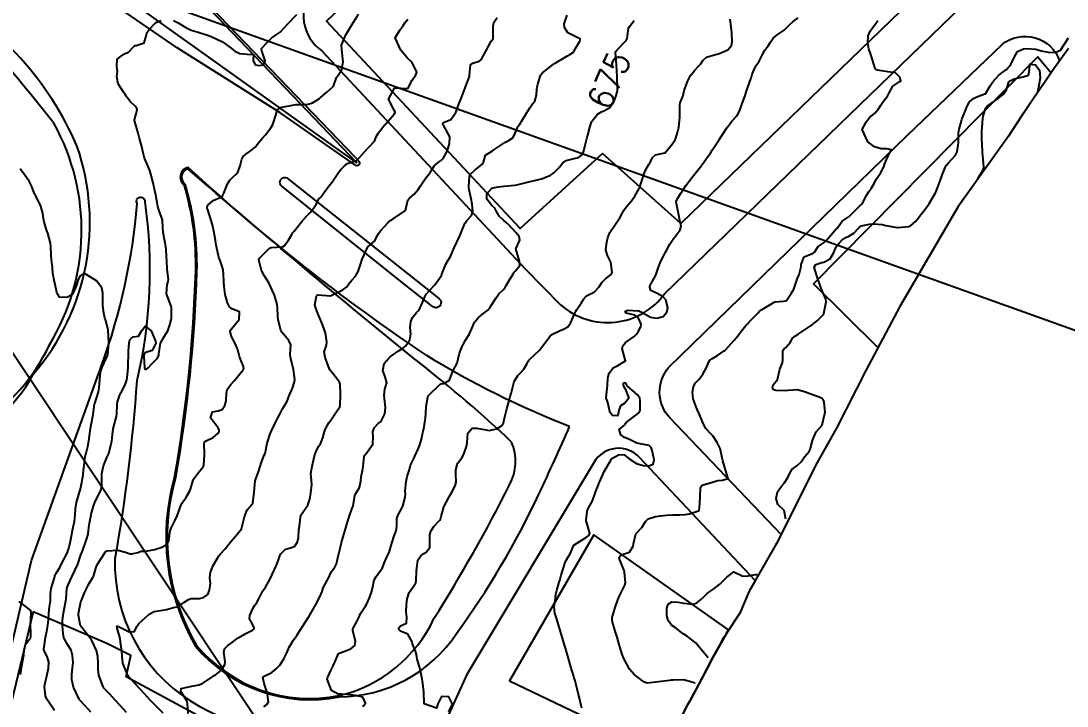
# Model space of a CAD drawing. Header units: metres. Extents: x 292545 to 299085, y 7450245 to 7463078.
# Drawn here: x 295861.4 to 296031.2, y 7458928.2 to 7459039.4 of the extents above; entities that cross this region are included whole.
import ezdxf
from ezdxf.enums import TextEntityAlignment as Align

# ---------------------------------------------------------------- set-up
doc = ezdxf.new("R2010")
doc.units = ezdxf.units.M
doc.linetypes.add('CONTINUO', pattern=[0])
for name, color, linetype in [('Area', 45, 'Continuous'), ('Area Verde e Lazer', 94, 'Continuous'), ('Cotas', 45, 'Continuous'), ('Curvas de Nivel 1m', 11, 'Continuous'), ('Curvas de Nivel 5m', 15, 'Continuous'), ('Edificações', 30, 'Continuous'), ('TEXTO', 45, 'Continuous'), ('Vias Primárias', 230, 'Continuous')]:
    doc.layers.add(name, color=color, linetype=linetype)
doc.styles.add('Style-STANDARD', font='STANDARD.shx')

msp = doc.modelspace()

# ---------------------------------------------------------------- linework, layer by layer
at = {"layer": 'Area'}
msp.add_polyline3d([(296031.44, 7459034.93, 678.83), (296029.03, 7459031.63, 680.14), (296025.72, 7459026.81, 680.22), (296021.66, 7459020.7, 683.21), (296014.89, 7459011.23, 683.96), (296013.46, 7459009.16, 684.1), (296004.03, 7458993.08, 683.61), (295998.52, 7458982.7, 679.48), (295993.76, 7458973.32, 678.98), (295990.64, 7458967.77, 678.78), (295984.02, 7458954.62, 678.87), (295983.85, 7458954.34, 678.82), (295980.71, 7458948.91, 679.01), (295980.44, 7458948.32, 679.01), (295979.6, 7458946.88, 679.07), (295978.07, 7458943.3, 679.17), (295975.95, 7458940.15, 679.16), (295973.67, 7458936.1, 683.93), (295972.75, 7458934.34, 683.82), (295970.03, 7458929.14, 690.3), (295969.54, 7458928.31, 690.36), (295963.59, 7458916.51, 676.87)], dxfattribs=at)
at = {"layer": 'Area Verde e Lazer'}
msp.add_lwpolyline([(295915.93, 7459016.35), (295842.85, 7459068.51), (295850.4, 7459082.02), (295851.91, 7459081.98), (295853.54, 7459081.48), (295854.97, 7459080.47), (295859.9, 7459075.41), (295870.33, 7459064.13), (295888.29, 7459045.23), (295905.47, 7459027.31)], close=True, dxfattribs=at)
for points in [[(295834.62, 7459049.93), (295830.07, 7459040.67), (295822.34, 7459020.93), (295816.42, 7459002.03, 0.495556), (295838.48, 7458969.65, 0.29721), (295866, 7458986.83, 0.270484), (295866.74, 7459022.79, 0.010223), (295856.09, 7459035.72, -0.030385)], [(295941.03, 7458971.08, 0.023888), (295926, 7458983.96, -0.008361), (295888.47, 7459015.42, 0.613481), (295888.01, 7459012.93, -0.078409), (295889.9, 7458998.77, -0.035299), (295886.47, 7458965.25, 0.204196), (295889.89, 7458938.09, 0.274155), (295913.05, 7458929.93, 0.227839), (295928.43, 7458942.43, 0.023568), (295940.71, 7458964.14, 0.223425)], [(295922.74, 7458997.4), (295903.73, 7459012.58, -1.137646), (295904.89, 7459013.69), (295928.62, 7458994.86), (295929.24, 7458994.38, -1.087951), (295928.12, 7458993.13)]]:
    msp.add_lwpolyline(points, format="xyb", close=True, dxfattribs=at)
at = {"layer": 'Curvas de Nivel 1m', "flags": 128}
for points, elevation in [([(295878.52, 7458927.18), (295876.85, 7458929.02), (295876.68, 7458929.2), (295875.8, 7458930.16), (295874.87, 7458931.17), (295874.83, 7458931.23), (295874.76, 7458931.34), (295874.05, 7458933.24), (295873.95, 7458934.2), (295873.93, 7458935.24), (295873.86, 7458936.31), (295873.67, 7458937.24), (295872.96, 7458938.77), (295872.78, 7458939.07), (295872.64, 7458939.25), (295871.25, 7458941.01), (295871.06, 7458941.27), (295870.99, 7458941.46), (295870.72, 7458942.98), (295870.73, 7458943.27), (295870.77, 7458943.52), (295871.04, 7458944.9), (295871.11, 7458945.2), (295871.14, 7458945.27), (295871.72, 7458946.59), (295872.01, 7458947.26), (295872.37, 7458947.96), (295873.08, 7458949.09), (295873.14, 7458949.19), (295873.17, 7458949.25), (295873.6, 7458950.75), (295873.83, 7458951.24), (295875, 7458953.1), (295875.08, 7458953.23), (295875.1, 7458953.26), (295875.13, 7458953.33), (295875.31, 7458953.41), (295877.14, 7458953.52), (295878.34, 7458953.19), (295879.13, 7458952.92), (295879.39, 7458952.92), (295880.35, 7458953.17), (295880.93, 7458953.37), (295881.13, 7458953.35), (295881.32, 7458953.34), (295883.14, 7458953.63), (295884.26, 7458954), (295885.15, 7458954.52), (295885.4, 7458955.11), (295885.63, 7458956.65), (295885.76, 7458957.1), (295886.38, 7458958.28), (295886.74, 7458959.09), (295887.22, 7458960.43), (295887.39, 7458960.91), (295887.5, 7458961.08), (295888.19, 7458962.11), (295888.75, 7458963.07), (295888.9, 7458963.42), (295889.27, 7458964.71), (295889.35, 7458964.98), (295889.4, 7458965.06), (295890.21, 7458966.13), (295890.99, 7458967.04), (295891.08, 7458967.27), (295891.19, 7458969.04), (295891.15, 7458970.85), (295891.16, 7458971.03), (295891.22, 7458971.15), (295891.35, 7458971.22), (295892.57, 7458971.81), (295893.36, 7458972.45), (295893.58, 7458972.79), (295893.59, 7458973.01), (295893.38, 7458973.39), (295892.17, 7458975.02), (295892.46, 7458975.96), (295893.4, 7458976.15), (295894.04, 7458976.37), (295894.5, 7458977), (295894.68, 7458977.74), (295894.78, 7458979), (295894.85, 7458979.59), (295895.46, 7458980.42), (295895.98, 7458980.98), (295897.48, 7458982.79), (295897.54, 7458982.9), (295897.55, 7458982.96), (295897.49, 7458983.32), (295897.04, 7458984.5), (295896.86, 7458984.97), (295896.6, 7458986.05), (295896.23, 7458986.98), (295895.55, 7458988.21), (295895.35, 7458988.99), (295895.36, 7458989.19), (295895.57, 7458989.42), (295896.79, 7458990.97), (295896.84, 7458992.21), (295895.6, 7458992.69), (295895.22, 7458992.99), (295894.94, 7458993.67), (295894.56, 7458995), (295894.35, 7458996.3), (295894.31, 7458997), (295894.28, 7458998.4), (295894.2, 7458999), (295894.1, 7458999.41), (295893.7, 7459000.54), (295893.53, 7459001.01), (295893.46, 7459001.26), (295893.1, 7459003.02), (295892.98, 7459003.77), (295892.77, 7459005.02), (295892.5, 7459006.29), (295892.29, 7459007.02), (295891.79, 7459008.6), (295891.68, 7459008.92), (295891.64, 7459009.03), (295891.6, 7459009.23), (295891.8, 7459009.58), (295892.59, 7459010.24), (295893.82, 7459010.78), (295893.98, 7459010.85), (295894.11, 7459011.01), (295894.3, 7459011.47), (295894.91, 7459012.99), (295895.27, 7459013.57), (295895.86, 7459014.11), (295896.32, 7459014.52), (295896.64, 7459014.97), (295896.98, 7459015.88), (295897.26, 7459016.97), (295897.47, 7459017.4), (295897.9, 7459017.8), (295898.6, 7459018.26), (295899.41, 7459018.94), (295899.65, 7459019.21), (295899.92, 7459019.56), (295900.55, 7459020.32), (295901.08, 7459020.92), (295901.95, 7459022.03), (295902.26, 7459022.61), (295902.38, 7459022.91), (295902.75, 7459024.12), (295903, 7459024.9), (295903.53, 7459025.35), (295903.99, 7459025.47), (295905.17, 7459025.7), (295906, 7459025.84), (295907.01, 7459025.84), (295908, 7459025.89), (295908.72, 7459026.12), (295909.84, 7459026.82), (295909.94, 7459026.9), (295910.01, 7459026.95), (295911.02, 7459027.81), (295912.03, 7459028.69), (295912.09, 7459028.74), (295912.12, 7459028.79), (295912.61, 7459030.22), (295913.01, 7459030.78), (295913.43, 7459031.4), (295913.69, 7459032.77), (295913.66, 7459033.2), (295913.46, 7459034.78), (295913.44, 7459035.45), (295913.97, 7459036.77), (295914.03, 7459036.88), (295914.14, 7459037.14), (295915.09, 7459038.76), (295916.17, 7459040.49)], 671), ([(295884.47, 7458927.11), (295882.84, 7458928.71), (295882.63, 7458928.92), (295882.43, 7458929.14), (295880.87, 7458930.85), (295880.59, 7458931.16), (295878.89, 7458933), (295878.76, 7458933.18), (295878.61, 7458933.47), (295877.93, 7458935.19), (295877.8, 7458936.33), (295877.74, 7458937.19), (295877.53, 7458938.62), (295877.48, 7458939.19), (295876.99, 7458940.89), (295876.93, 7458941.2), (295876.99, 7458941.23), (295877.12, 7458941.2), (295878.98, 7458940.26), (295879.81, 7458940.34), (295880.21, 7458941.17), (295880.51, 7458941.65), (295881, 7458942.09), (295882.18, 7458943.14), (295883.02, 7458943.58), (295884.35, 7458943.78), (295885.02, 7458943.92), (295886.16, 7458944.23), (295887.03, 7458944.37), (295887.85, 7458945.07), (295888.57, 7458945.54), (295889.04, 7458945.67), (295890.37, 7458945.72), (295891.04, 7458945.83), (295891.72, 7458946.36), (295892.02, 7458947.03), (295892.15, 7458948.1), (295892.07, 7458949.03), (295892.14, 7458949.98), (295892.59, 7458951.02), (295893.12, 7458951.98), (295893.52, 7458952.61), (295893.85, 7458953), (295894.47, 7458953.67), (295895.15, 7458954.52), (295895.35, 7458954.79), (295895.51, 7458954.99), (295896.26, 7458955.88), (295897.18, 7458956.97), (295897.67, 7458958.96), (295898.1, 7458960.07), (295898.89, 7458960.94), (295899.01, 7458961.15), (295899.25, 7458962.94), (295899.41, 7458964.8), (295899.44, 7458964.94), (295899.96, 7458966.26), (295900.17, 7458966.93), (295900.41, 7458967.83), (295900.89, 7458968.92), (295901.01, 7458969.24), (295901.34, 7458970.92), (295901.85, 7458972.43), (295902.04, 7458972.91), (295902.65, 7458974.16), (295903.04, 7458974.9), (295903.4, 7458975.59), (295903.85, 7458976.45), (295904.1, 7458976.88), (295904.58, 7458977.73), (295905.06, 7458978.87), (295905.17, 7458979.15), (295905.45, 7458979.83), (295905.79, 7458980.87), (295905.82, 7458981.22), (295905.65, 7458982.87), (295905.49, 7458983.49), (295905.12, 7458984.87), (295905.1, 7458985.29), (295905.2, 7458986.87), (295904.88, 7458987.54), (295903.74, 7458988.89), (295903.57, 7458989.23), (295903.14, 7458990.89), (295903.06, 7458991.42), (295903.02, 7458992.9), (295902.93, 7458993.58), (295902.52, 7458994.9), (295901.65, 7458996.91), (295900.85, 7458998.11), (295900.44, 7458998.93), (295900.02, 7459000.61), (295900.12, 7459000.93), (295901.72, 7459002.53), (295901.98, 7459002.64), (295903.72, 7459002.75), (295903.85, 7459002.76), (295904.09, 7459002.89), (295904.81, 7459003.8), (295905.39, 7459004.87), (295905.54, 7459005.08), (295905.76, 7459005.31), (295906.99, 7459006.85), (295907.78, 7459007.78), (295908.31, 7459008.32), (295908.77, 7459008.83), (295909.19, 7459009.44), (295909.82, 7459010.57), (295909.93, 7459010.71), (295910.04, 7459010.82), (295910.68, 7459011.66), (295911.54, 7459012.79), (295911.85, 7459013.2), (295912.49, 7459014.15), (295912.92, 7459014.78), (295913.33, 7459015.31), (295913.88, 7459015.9), (295914.4, 7459016.25), (295915.89, 7459016.75), (295917.63, 7459018.72), (295917.92, 7459018.99), (295918.76, 7459019.87), (295919.11, 7459020.71), (295919.4, 7459021.25), (295919.95, 7459021.94), (295920.31, 7459022.35), (295920.6, 7459022.69), (295921.98, 7459024.26), (295922.12, 7459024.53), (295922.11, 7459024.67), (295921.99, 7459024.91), (295921.06, 7459026.68), (295922.03, 7459028.5), (295922.16, 7459028.54), (295924.03, 7459028.44), (295924.2, 7459028.48), (295924.31, 7459028.65), (295924.88, 7459029.8), (295925.48, 7459030.64), (295925.63, 7459031.06), (295924.89, 7459032.64), (295924.09, 7459033.38), (295923.03, 7459034.66), (295922.12, 7459036.67), (295922.9, 7459037.91), (295923.41, 7459038.66), (295923.71, 7459039.1), (295924.16, 7459039.67)], 672), ([(295888.51, 7458927.06), (295888.45, 7458928.68), (295888.33, 7458929.07), (295887.36, 7458930.59), (295887.38, 7458931.08), (295888.88, 7458931.44), (295890.24, 7458931.69), (295890.88, 7458931.9), (295892.54, 7458933.02), (295892.73, 7458933.18), (295892.9, 7458933.28), (295893.89, 7458934.01), (295894.48, 7458934.99), (295894.52, 7458935.41), (295894.31, 7458937), (295894.41, 7458937.53), (295894.95, 7458938.06), (295895.51, 7458938.43), (295896.2, 7458938.98), (295896.65, 7458939.29), (295896.97, 7458939.48), (295897.89, 7458940.04), (295898.99, 7458940.57), (295899.19, 7458940.74), (295899.23, 7458940.94), (295899, 7458941.51), (295898.48, 7458942.42), (295898.56, 7458942.95), (295899.02, 7458944.05), (295899.37, 7458944.59), (295899.63, 7458944.93), (295900.1, 7458945.87), (295900.64, 7458946.92), (295900.81, 7458947.18), (295901.07, 7458947.55), (295901.84, 7458948.91), (295902.5, 7458950.3), (295902.78, 7458950.89), (295902.88, 7458951.12), (295903.12, 7458951.83), (295903.4, 7458952.62), (295903.51, 7458952.89), (295904.33, 7458953.69), (295905.14, 7458953.9), (295905.82, 7458954.19), (295906.3, 7458954.86), (295906.43, 7458955.6), (295906.51, 7458956.86), (295906.6, 7458957.45), (295906.75, 7458958.85), (295906.84, 7458959.22), (295907.21, 7458959.74), (295907.95, 7458960.84), (295908.26, 7458961.81), (295908.43, 7458962.83), (295908.6, 7458964.16), (295908.54, 7458964.83), (295908.44, 7458965.99), (295908.61, 7458966.83), (295908.73, 7458967.4), (295909.05, 7458968.82), (295909.33, 7458969.6), (295909.75, 7458970.4), (295909.99, 7458970.81), (295910.4, 7458971.76), (295910.65, 7458972.81), (295910.86, 7458973.33), (295911.39, 7458974.17), (295911.8, 7458974.79), (295912.68, 7458976.06), (295913.16, 7458976.77), (295913.22, 7458976.96), (295913.23, 7458978.77), (295913.18, 7458980.49), (295913.07, 7458980.78), (295912.37, 7458981.69), (295911.55, 7458982.8), (295911.48, 7458982.92), (295910.77, 7458984.81), (295910.62, 7458985.71), (295910.97, 7458986.81), (295911.06, 7458987.28), (295910.8, 7458988.81), (295910.4, 7458989.99), (295910.05, 7458990.82), (295909.59, 7458991.94), (295909.23, 7458992.82), (295909.11, 7458993.33), (295909.37, 7458994.82), (295909.51, 7458994.94), (295909.63, 7458994.97), (295911.63, 7458994.8), (295913.64, 7458995.75), (295914.23, 7458996.18), (295914.62, 7458996.76), (295915.08, 7458997.34), (295915.67, 7458997.97), (295916.15, 7458998.74), (295916.52, 7458999.9), (295916.79, 7459000.73), (295917.72, 7459002.72), (295918.79, 7459003.66), (295919.33, 7459004.7), (295919.47, 7459004.98), (295919.75, 7459005.32), (295920.42, 7459006.04), (295920.98, 7459006.69), (295921.41, 7459007.05), (295921.78, 7459007.27), (295923.79, 7459008.65), (295924.18, 7459010.29), (295924.43, 7459010.64), (295925.19, 7459011.28), (295925.84, 7459012.04), (295926.22, 7459012.62), (295927.01, 7459013.77), (295927.63, 7459014.6), (295927.74, 7459014.73), (295927.87, 7459014.93), (295928.54, 7459015.93), (295929.3, 7459016.59), (295929.64, 7459016.83), (295929.9, 7459017.1), (295930.45, 7459018.03), (295930.66, 7459018.57), (295930.96, 7459019.53), (295930.99, 7459020.57), (295929.96, 7459022.48), (295929.89, 7459022.58), (295929.86, 7459022.69), (295929.97, 7459022.9), (295931.15, 7459023.39), (295931.98, 7459024.56), (295932.53, 7459026.03), (295932.71, 7459026.55), (295933.15, 7459027.67), (295933.5, 7459028.54), (295934.05, 7459029.92), (295934.2, 7459030.38), (295934.22, 7459030.53), (295934.34, 7459032.26), (295934.73, 7459032.52), (295935.76, 7459032.84), (295936.09, 7459033.1), (295936.82, 7459034.5), (295937.72, 7459036.09), (295938.01, 7459036.48), (295938.04, 7459036.57), (295938.05, 7459038.48), (295938.16, 7459039.15), (295938.7, 7459039.94)], 673), ([(295900.84, 7458928.13), (295901.29, 7458928.47), (295901.56, 7458928.91), (295901.34, 7458930.44), (295901.19, 7458930.92), (295900.88, 7458931.88), (295900.65, 7458932.92), (295900.78, 7458933.03), (295900.89, 7458933.08), (295902.1, 7458933.71), (295902.91, 7458934.38), (295903.39, 7458934.89), (295904.01, 7458935.8), (295904.53, 7458936.88), (295904.95, 7458937.78), (295905.34, 7458938.48), (295905.6, 7458938.86), (295906.16, 7458939.68), (295906.9, 7458940.85), (295906.94, 7458940.91), (295906.99, 7458940.99), (295908.15, 7458942.83), (295909.03, 7458944.36), (295909.2, 7458944.65), (295909.3, 7458944.82), (295909.91, 7458945.95), (295910.26, 7458946.81), (295910.47, 7458947.4), (295911.08, 7458948.62), (295911.15, 7458948.74), (295911.18, 7458948.8), (295911.82, 7458950.07), (295912.33, 7458950.79), (295912.6, 7458951.3), (295912.95, 7458952.78), (295912.98, 7458952.93), (295913.14, 7458953.58), (295913.42, 7458954.78), (295913.53, 7458955.15), (295914.04, 7458956.77), (295914.35, 7458957.92), (295914.61, 7458958.76), (295915.22, 7458960.5), (295915.29, 7458960.68), (295915.3, 7458960.75), (295915.59, 7458962.4), (295915.76, 7458962.74), (295916.32, 7458963.68), (295916.54, 7458964.74), (295916.6, 7458965.42), (295916.87, 7458966.73), (295916.94, 7458967.1), (295917.09, 7458968.73), (295917.17, 7458968.89), (295917.33, 7458969.04), (295918.51, 7458970.71), (295918.58, 7458971.93), (295918.48, 7458972.71), (295918.7, 7458973.39), (295919.38, 7458974.08), (295919.73, 7458974.36), (295919.96, 7458974.69), (295920.44, 7458975.65), (295920.57, 7458976.69), (295920.46, 7458977.66), (295920.36, 7458978.69), (295920.46, 7458979.68), (295920.78, 7458980.69), (295920.53, 7458981.64), (295920.14, 7458982.69), (295920.36, 7458983.83), (295921.09, 7458984.68), (295921.3, 7458984.89), (295921.52, 7458985.06), (295922.78, 7458985.92), (295923.53, 7458986.4), (295923.66, 7458986.52), (295923.78, 7458986.65), (295924.51, 7458987.67), (295924.66, 7458988.64), (295924.55, 7458989.66), (295924.65, 7458990.64), (295924.95, 7458991.28), (295925.6, 7458992.08), (295925.87, 7458992.36), (295926.06, 7458992.63), (295926.54, 7458993.7), (295926.92, 7458994.62), (295927.18, 7458995.07), (295927.64, 7458995.63), (295928.55, 7458996.6), (295929.67, 7458998.11), (295929.78, 7458998.47), (295929.8, 7458998.58), (295930.34, 7458999.92), (295930.72, 7459000.57), (295931.09, 7459001.19), (295931.72, 7459002.56), (295932.65, 7459004.55), (295932.97, 7459005.33), (295933.42, 7459006.54), (295933.78, 7459007.03), (295934.5, 7459007.81), (295934.71, 7459008.52), (295934.65, 7459009.67), (295934.45, 7459010.52), (295934.11, 7459012.26), (295934.09, 7459012.53), (295934.21, 7459014.18), (295934.35, 7459014.53), (295935.13, 7459015.26), (295935.88, 7459015.82), (295936.26, 7459016.14), (295936.46, 7459016.5), (295936.78, 7459017.63), (295937.91, 7459018.34), (295938.16, 7459018.49), (295939.92, 7459019.65), (295940.47, 7459019.92), (295941.22, 7459020.45), (295941.48, 7459020.9), (295941.96, 7459022.13), (295942.1, 7459022.3), (295942.28, 7459022.44), (295942.7, 7459023.16), (295943.46, 7459024.42), (295943.99, 7459025.3), (295944.44, 7459025.96), (295944.79, 7459026.4), (295945.05, 7459027.37), (295945.1, 7459028.4), (295945.31, 7459029.13), (295945.66, 7459030.39), (295945.78, 7459030.67), (295946.06, 7459030.97), (295946.85, 7459031.6), (295947.85, 7459032.37), (295947.98, 7459032.48), (295948.08, 7459032.54), (295948.51, 7459032.79), (295950.1, 7459033.75), (295950.49, 7459033.94), (295951.1, 7459034.33), (295951.43, 7459035.01), (295952.12, 7459036.11), (295952.16, 7459036.32), (295952.13, 7459036.47), (295951.87, 7459036.58), (295950.14, 7459037.47), (295949.6, 7459038.35), (295949.58, 7459038.93), (295950.06, 7459040.34)], 674), ([(295930.83, 7458927.32), (295931.44, 7458928.55), (295930.86, 7458929.76), (295929.63, 7458929.81), (295929.08, 7458928.59), (295928.84, 7458927.92), (295926.84, 7458928.61), (295926.78, 7458930.61), (295926.56, 7458932.29), (295926.52, 7458932.62), (295926.26, 7458933.98), (295926.06, 7458934.62), (295925.71, 7458935.85), (295925.58, 7458936.63), (295925.45, 7458937.14), (295924.96, 7458938.33), (295924.88, 7458938.64), (295924.21, 7458939.88), (295922.98, 7458940.39), (295922.75, 7458940.66), (295922.72, 7458940.93), (295922.99, 7458941.27), (295923.95, 7458941.69), (295924, 7458942.65), (295923.91, 7458943.53), (295923.99, 7458944.65), (295924.07, 7458945.62), (295924.38, 7458946.64), (295925.07, 7458947.59), (295925.47, 7458948.24), (295925.55, 7458948.63), (295925.61, 7458950.11), (295925.64, 7458950.62), (295925.82, 7458951.92), (295926.27, 7458952.62), (295926.76, 7458952.99), (295927.14, 7458953.23), (295927.76, 7458953.99), (295927.77, 7458954.6), (295927.73, 7458956.04), (295927.91, 7458956.6), (295928.42, 7458957.36), (295929.2, 7458958.25), (295929.37, 7458958.41), (295929.51, 7458958.59), (295929.62, 7458958.99), (295930.01, 7458960.58), (295930.87, 7458962.19), (295931.09, 7458962.56), (295931.25, 7458962.84), (295931.85, 7458963.96), (295932.04, 7458964.55), (295931.99, 7458965.85), (295931.95, 7458966.55), (295932.25, 7458967.61), (295932.96, 7458968.54), (295933.11, 7458968.76), (295933.33, 7458969.27), (295933.77, 7458970.53), (295933.82, 7458971), (295933.9, 7458972.53), (295934.6, 7458973.3), (295935.38, 7458973.34), (295936.83, 7458973.04), (295937.37, 7458972.97), (295938.65, 7458973.2), (295939.38, 7458973.68), (295939.71, 7458974.15), (295939.78, 7458974.46), (295939.86, 7458974.93), (295940.26, 7458976.46), (295940.56, 7458977.59), (295940.79, 7458978.45), (295940.93, 7458978.96), (295941.32, 7458980.44), (295941.47, 7458980.89), (295942.03, 7458981.88), (295942.58, 7458982.43), (295943.03, 7458982.88), (295943.5, 7458983.7), (295943.74, 7458984.19), (295943.9, 7458984.41), (295945.53, 7458985.98), (295945.73, 7458986.19), (295945.89, 7458986.39), (295946.59, 7458987.34), (295947.36, 7458988.37), (295947.46, 7458988.47), (295947.56, 7458988.52), (295948.82, 7458989.1), (295949.57, 7458989.42), (295950.16, 7458989.76), (295950.57, 7458990.34), (295951.35, 7458992.07), (295951.47, 7458992.32), (295951.61, 7458992.56), (295952.3, 7458993.63), (295952.77, 7458994.31), (295953.16, 7458994.78), (295953.63, 7458995.01), (295954.5, 7458995.42), (295955.22, 7458996.28), (295955.66, 7458996.98), (295956.31, 7458997.62), (295957.16, 7458998.26), (295957.34, 7458998.58), (295957.15, 7459000.26), (295956.61, 7459001.36), (295956.3, 7459002.26), (295956.47, 7459003.52), (295956.65, 7459004.26), (295956.95, 7459005.06), (295957.77, 7459006.25), (295958.59, 7459007.44), (295959.01, 7459008.24), (295959.29, 7459008.74), (295959.8, 7459009.4), (295960.5, 7459010.22), (295961.04, 7459010.99), (295961.74, 7459012.2), (295961.78, 7459012.27), (295961.85, 7459012.47), (295962.26, 7459013.79), (295962.39, 7459014.19), (295962.79, 7459015.27), (295963.36, 7459016.19), (295963.56, 7459016.51), (295963.9, 7459017.26), (295964.39, 7459017.69), (295965.91, 7459018.02), (295965.99, 7459018.07), (295966.06, 7459018.15), (295966.9, 7459019.16), (295967.58, 7459020.13), (295967.69, 7459020.38), (295967.95, 7459021.32), (295968.14, 7459021.94), (295968.18, 7459022.13), (295968.31, 7459023.79), (295968.32, 7459024.13), (295968.33, 7459025.8), (295968.41, 7459026.13), (295968.85, 7459027.29), (295969.05, 7459028.11), (295969.61, 7459029.66), (295969.83, 7459030.1), (295970.06, 7459030.53), (295970.74, 7459031.42), (295971.43, 7459032.09), (295971.74, 7459032.43), (295972.09, 7459033), (295972.65, 7459033.52), (295974.1, 7459033.95), (295974.19, 7459033.97), (295974.6, 7459034.05), (295976.11, 7459034.68), (295976.72, 7459035.42), (295976.83, 7459036.02), (295976.75, 7459037.41), (295976.71, 7459038.02), (295976.52, 7459039.68)], 676), ([(295952.44, 7458927.9), (295952.33, 7458928.31), (295952.04, 7458929.5), (295951.84, 7458930.32), (295951.5, 7458931.71), (295951.33, 7458932.32), (295951.23, 7458932.66), (295950.91, 7458933.73), (295950.72, 7458934.33), (295950.64, 7458934.61), (295950.13, 7458936.34), (295949.81, 7458937.48), (295949.57, 7458938.34), (295948.98, 7458940.35), (295948.36, 7458942.36), (295948.05, 7458943.33), (295947.96, 7458944.36), (295948.11, 7458945.29), (295948.22, 7458946.36), (295948.35, 7458947.07), (295948.75, 7458948.35), (295948.83, 7458948.61), (295949.09, 7458949.5), (295949.29, 7458950.16), (295949.34, 7458950.35), (295949.78, 7458951.68), (295950.18, 7458952.34), (295950.55, 7458952.92), (295951.15, 7458954.33), (295953.17, 7458955.62), (295953.55, 7458955.91), (295953.75, 7458956.29), (295953.2, 7458958.12), (295953.14, 7458958.3), (295953.14, 7458958.36), (295953.21, 7458958.92), (295953.37, 7458960.15), (295953.43, 7458960.3), (295954.11, 7458961.42), (295954.45, 7458962.29), (295954.62, 7458962.92), (295955.17, 7458964.28), (295955.2, 7458964.35), (295955.28, 7458964.55), (295956.05, 7458966.27), (295957.06, 7458968.01), (295957.18, 7458968.25), (295957.22, 7458968.34), (295957.32, 7458968.43), (295958.5, 7458969.06), (295959.32, 7458969), (295960.27, 7458968.22), (295961.31, 7458967.6), (295962.39, 7458967.28), (295963.3, 7458967.19), (295964.01, 7458967.47), (295964.15, 7458968.17), (295963.83, 7458969.68), (295963.67, 7458970.18), (295963.35, 7458970.54), (295961.92, 7458970.78), (295961.35, 7458970.92), (295960.06, 7458971.52), (295959.36, 7458971.79), (295958.75, 7458972.24), (295958.5, 7458973.11), (295959.39, 7458973.88), (295959.53, 7458974.09), (295959.64, 7458974.23), (295961.41, 7458975.59), (295961.72, 7458975.88), (295961.87, 7458976.2), (295961.88, 7458977.74), (295961.82, 7458978.2), (295961.44, 7458978.74), (295959.81, 7458980.22), (295959.66, 7458980.42), (295959.47, 7458980.68), (295959.14, 7458980.56), (295959.15, 7458980.23), (295959.46, 7458979.73), (295960.03, 7458978.22), (295959.42, 7458977.4), (295958.72, 7458976.94), (295958.42, 7458976.24), (295958.29, 7458975.35), (295957.4, 7458975.39), (295957.02, 7458975.86), (295956.94, 7458976.26), (295956.64, 7458977.47), (295956.39, 7458978.27), (295956.46, 7458979.25), (295956.57, 7458980.26), (295956.65, 7458981.44), (295956.88, 7458982.26), (295957.49, 7458983.12), (295958.25, 7458983.49), (295959.5, 7458984.23), (295958.97, 7458986.24), (295959.06, 7458986.71), (295959.54, 7458987.2), (295960.91, 7458988.21), (295961.24, 7458988.52), (295961.56, 7458988.98), (295962.01, 7458989.76), (295962.07, 7458990.2), (295961.59, 7458991.27), (295961.05, 7458991.66), (295959.6, 7458992.01), (295959.45, 7458992.23), (295959.51, 7458992.33), (295959.6, 7458992.38), (295959.82, 7458992.45), (295961.6, 7458992.38), (295962.03, 7458992.2), (295963.59, 7458991.31), (295964.61, 7458991.16), (295965.6, 7458991.45), (295966.22, 7458992.15), (295966.37, 7458992.91), (295966.05, 7458994.15), (295965.63, 7458994.61), (295964.63, 7458995.18), (295963.64, 7458995.64), (295963.47, 7458996.18), (295963.47, 7458996.36), (295963.66, 7458996.78), (295964.18, 7458997.66), (295964.43, 7458998.17), (295964.82, 7458999.3), (295965.13, 7459000.16), (295965.31, 7459000.54), (295965.71, 7459001.35), (295966, 7459001.87), (295966.16, 7459002.15), (295966.71, 7459003.17), (295967.38, 7459004.13), (295967.54, 7459004.34), (295967.75, 7459004.62), (295968.37, 7459005.52), (295968.53, 7459006.12), (295968.41, 7459006.75), (295968.14, 7459008.13), (295967.81, 7459009.75), (295967.72, 7459010.13), (295967.73, 7459010.21), (295967.82, 7459010.36), (295968.48, 7459011.47), (295968.91, 7459012.12), (295969.29, 7459012.67), (295969.86, 7459013.41), (295970.4, 7459014.1), (295971.88, 7459015.98), (295971.92, 7459016.04), (295971.95, 7459016.08), (295972.75, 7459017.22), (295973.34, 7459018.07), (295973.57, 7459018.41), (295973.92, 7459018.94), (295974.65, 7459020.05), (295975.95, 7459022.03), (295976.83, 7459023.16), (295977.58, 7459024.01), (295977.75, 7459024.25), (295977.99, 7459024.77), (295978.32, 7459025.69), (295978.44, 7459026.01), (295978.86, 7459027.16), (295979.16, 7459028), (295979.39, 7459028.64), (295979.88, 7459029.99), (295979.92, 7459030.13), (295980.06, 7459030.76), (295980.63, 7459031.98), (295981.21, 7459032.85), (295981.73, 7459033.97), (295982.11, 7459034.67), (295982.69, 7459035.38), (295983.05, 7459035.95), (295983.48, 7459036.59), (295984.13, 7459037.13), (295985.26, 7459037.92), (295985.71, 7459038.35), (295986.16, 7459038.81), (295986.75, 7459039.32), (295987.52, 7459039.9)], 677), ([(295970.83, 7458931.97), (295970.78, 7458931.98), (295970.48, 7458932.09), (295968.9, 7458932.48), (295967.23, 7458932.47), (295966.9, 7458932.43), (295966.64, 7458932.4), (295964.89, 7458932.16), (295963.09, 7458931.98), (295962.89, 7458932), (295962.47, 7458932.19), (295961.56, 7458932.86), (295960.9, 7458933.38), (295960.17, 7458934.22), (295959.31, 7458935.85), (295959.15, 7458936.23), (295958.94, 7458936.79), (295958.51, 7458938.24), (295958.15, 7458939.42), (295957.89, 7458940.25), (295957.41, 7458941.85), (295957.33, 7458942.26), (295957.35, 7458942.59), (295957.81, 7458944.25), (295958.29, 7458945.48), (295958.6, 7458946.23), (295958.73, 7458946.56), (295959.07, 7458947.19), (295959.42, 7458947.88), (295959.5, 7458948.23), (295959.36, 7458949.97), (295959.31, 7458950.23), (295959.11, 7458950.64), (295958.5, 7458952.24), (295958.69, 7458952.67), (295959.13, 7458952.91), (295960.17, 7458953.19), (295960.76, 7458954.21), (295960.82, 7458954.55), (295961.17, 7458956.21), (295962.19, 7458957.19), (295962.75, 7458958.19), (295963.21, 7458958.64), (295964.4, 7458958.98), (295965.21, 7458959.1), (295966.16, 7458959.21), (295967.21, 7458959.24), (295968.34, 7458959.25), (295969.21, 7458959.31), (295969.87, 7458959.45), (295971.22, 7458959.86), (295971.38, 7458959.93), (295971.47, 7458960.09), (295971.52, 7458960.38), (295971.65, 7458962.08), (295971.67, 7458963.68), (295971.94, 7458964.08), (295973.28, 7458964.46), (295974.51, 7458964.82), (295975.28, 7458964.89), (295976.15, 7458965.17), (295975.93, 7458966.03), (295975.31, 7458968.04), (295974.86, 7458970.04), (295974.39, 7458971.01), (295973.68, 7458972.06), (295973.37, 7458972.39), (295972.55, 7458973.25), (295972.14, 7458974.08), (295971.41, 7458975.79), (295971.28, 7458976.09), (295971.17, 7458976.34), (295970.52, 7458978.1), (295970.38, 7458979.17), (295970.56, 7458980.1), (295970.89, 7458980.67), (295971.47, 7458981.29), (295972.07, 7458982.08), (295972.69, 7458983.27), (295973.05, 7458984.07), (295973.22, 7458984.35), (295973.51, 7458984.57), (295974.46, 7458985.11), (295975.53, 7458985.87), (295975.62, 7458985.95), (295975.72, 7458986.04), (295977.15, 7458987.62), (295977.51, 7458988.01), (295977.55, 7458988.06), (295978.41, 7458989.16), (295979.07, 7458990), (295979.3, 7458990.27), (295979.58, 7458990.57), (295980.3, 7458991.28), (295980.97, 7458991.98), (295981.28, 7458992.3), (295981.61, 7458992.55), (295983.19, 7458993.52), (295983.62, 7458993.78), (295983.74, 7458993.82), (295985.15, 7458993.92), (295985.55, 7458994), (295985.62, 7458994.06), (295986.38, 7458995.17), (295986.84, 7458995.9), (295987.45, 7458997.67), (295987.54, 7458997.89), (295987.68, 7458998.23), (295988, 7458999.58), (295988.03, 7458999.89), (295988.49, 7459001.1), (295989.72, 7459001.63), (295989.92, 7459001.67), (295990.18, 7459001.87), (295990.78, 7459002.81), (295991.74, 7459003.45), (295992.15, 7459003.84), (295993.76, 7459005.71), (295993.82, 7459005.76), (295993.9, 7459005.82), (295994.68, 7459006.91), (295995.79, 7459007.66), (295995.87, 7459007.72), (295995.95, 7459007.8), (295997.81, 7459009.66), (295997.87, 7459009.71), (295997.96, 7459009.77), (295998.57, 7459011.02), (295999.04, 7459011.76), (295999.37, 7459012.23), (295999.85, 7459013.03), (296000.11, 7459013.49), (296000.27, 7459013.75), (296000.92, 7459014.69), (296001.44, 7459015.73), (296001.54, 7459016.08), (296001.9, 7459016.92), (296002.12, 7459017.52), (296002.23, 7459017.73), (296002.69, 7459018.49), (296001.92, 7459018.67), (296001.03, 7459018.63), (295999.93, 7459018.99), (295998.85, 7459019.76), (295997.95, 7459021.77), (295998.64, 7459023.09), (295999.17, 7459023.76), (295999.61, 7459024.13), (295999.99, 7459024.45), (296000.6, 7459025.14), (296000.94, 7459025.74), (296001.37, 7459026.38), (296002.02, 7459027.17), (296002.31, 7459027.73), (296002.92, 7459028.83), (296004.05, 7459029.55), (296004.16, 7459029.59), (296004.2, 7459029.7), (296004.06, 7459030.28), (296003.33, 7459030.97), (296002.07, 7459031.14), (296000.44, 7459031.38), (296000.07, 7459031.52), (296000.01, 7459031.75), (295999.98, 7459031.84), (295999.37, 7459033.76), (295999.02, 7459034.85), (295998.87, 7459035.76), (295998.92, 7459036.97), (295999.22, 7459037.76), (295999.6, 7459038.3), (296000.16, 7459038.97), (296000.48, 7459039.44)], 678), ([(295985.53, 7458958.58), (295985.25, 7458959.95), (295985.22, 7458960), (295984.24, 7458960.94), (295983.98, 7458961.94), (295984.18, 7458963.01), (295984.85, 7458963.93), (295985.28, 7458964.42), (295985.87, 7458965.33), (295986.15, 7458965.91), (295986.56, 7458966.65), (295987.31, 7458967.24), (295988.02, 7458967.89), (295988.55, 7458968.66), (295989.34, 7458969.54), (295989.49, 7458969.87), (295989.89, 7458971.34), (295990.09, 7458971.86), (295990.48, 7458972.75), (295991.38, 7458973.76), (295991.43, 7458973.85), (295991.79, 7458975.47), (295991.9, 7458975.85), (295991.75, 7458977.53), (295991.64, 7458977.85), (295991.58, 7458977.99), (295991.44, 7458978.15), (295990.95, 7458978.35), (295989.44, 7458978.9), (295988.74, 7458979.17), (295987.45, 7458979.57), (295985.93, 7458979.44), (295985.45, 7458979.37), (295983.93, 7458979.46), (295983.46, 7458979.62), (295983.35, 7458979.94), (295983.47, 7458980.36), (295984.2, 7458981.21), (295984.32, 7458981.93), (295984.54, 7458982.88), (295984.97, 7458983.93), (295985.05, 7458984.39), (295985.07, 7458985.92), (295985.24, 7458986.22), (295985.54, 7458986.43), (295986.24, 7458987.22), (295986.63, 7458987.91), (295987.13, 7458988.33), (295987.56, 7458988.55), (295989.48, 7458989.87), (295989.53, 7458989.92), (295989.57, 7458989.95), (295990.66, 7458990.79), (295991.6, 7458991.73), (295991.66, 7458991.79), (295991.69, 7458991.85), (295991.7, 7458991.94), (295992.07, 7458993.84), (295992.03, 7458994.25), (295991.64, 7458995.14), (295991.34, 7458995.85), (295991.17, 7458996.33), (295990.64, 7458997.86), (295990.12, 7458999.44), (295990.38, 7458999.86), (295991.37, 7459000.18), (295991.7, 7459000.26), (295992.74, 7459000.8), (295993.3, 7459001.83), (295993.73, 7459002.74), (295994.21, 7459003.35), (295994.63, 7459003.81), (295995.28, 7459004.27), (295995.75, 7459004.5), (295996.57, 7459004.98), (295997.31, 7459005.78), (295997.52, 7459006.03), (295997.77, 7459006.17), (295999.11, 7459006.42), (295999.77, 7459006.49), (296001.16, 7459006.35), (296001.77, 7459006.23), (296003.6, 7459005.87), (296003.77, 7459005.86), (296005.43, 7459006.03), (296005.77, 7459006.15), (296006.6, 7459006.85), (296007.24, 7459007.67), (296007.46, 7459008), (296007.8, 7459008.42), (296008.74, 7459009.65), (296009.83, 7459011.48), (296009.88, 7459011.58), (296009.9, 7459011.63), (296010.44, 7459013.04), (296010.65, 7459013.62), (296010.96, 7459014.53), (296011.37, 7459015.62), (296011.55, 7459015.95), (296011.89, 7459016.34), (296013.06, 7459017.59), (296013.36, 7459018.14), (296013.58, 7459019.59), (296013.56, 7459021.19), (296013.61, 7459021.59), (296013.69, 7459021.85), (296013.97, 7459022.97), (296014.09, 7459023.47), (296014.13, 7459023.58), (296014.72, 7459024.85), (296014.95, 7459025.57), (296015.32, 7459026.25), (296016.02, 7459026.83), (296016.51, 7459027.06), (296017.85, 7459027.54), (296017.97, 7459027.59), (296018.02, 7459027.66), (296018.72, 7459028.86), (296019.13, 7459029.52), (296020.06, 7459030.55), (296020.62, 7459030.95), (296021.34, 7459031.5), (296021.7, 7459031.87), (296022.08, 7459032.34), (296022.61, 7459033.48), (296023.12, 7459034.46), (296024.11, 7459034.88), (296024.65, 7459034.92), (296026.11, 7459034.8), (296026.99, 7459034.55), (296028.11, 7459034.32), (296029.25, 7459034.26), (296030.11, 7459034.67), (296031.41, 7459036.65)], 679), ([(295866.83, 7458927.52), (295865.59, 7458929.34), (295865.39, 7458929.88), (295865.24, 7458931.34), (295865.28, 7458931.75), (295865.67, 7458933.34), (295865.86, 7458934.38), (295865.9, 7458935.34), (295865.71, 7458936.11), (295865.11, 7458937.35), (295865.09, 7458937.5), (295865.36, 7458939.34), (295865.64, 7458940.68), (295865.76, 7458941.34), (295865.84, 7458942.17), (295865.9, 7458943.34), (295866.04, 7458944.32), (295866.18, 7458945.33), (295866.18, 7458946.46), (295866.3, 7458947.33), (295866.82, 7458949.06), (295866.87, 7458949.32), (295866.91, 7458949.5), (295867.09, 7458949.79), (295867.68, 7458950.74), (295868, 7458951.31), (295868.89, 7458953.06), (295868.98, 7458953.3), (295869.02, 7458953.42), (295869.14, 7458953.78), (295869.5, 7458955.29), (295869.76, 7458956.71), (295869.88, 7458957.29), (295870.08, 7458958.18), (295870.19, 7458959.29), (295870.24, 7458960.26), (295870.42, 7458961.28), (295870.9, 7458962.93), (295870.99, 7458963.27), (295871.27, 7458964.53), (295871.39, 7458965.15), (295871.41, 7458965.27), (295871.6, 7458966.97), (295871.63, 7458967.27), (295871.84, 7458968.74), (295871.97, 7458969.26), (295872.26, 7458970.34), (295872.41, 7458971.26), (295872.52, 7458972.09), (295872.67, 7458973.26), (295872.77, 7458973.87), (295873.08, 7458975.25), (295873.13, 7458975.52), (295873.34, 7458977.25), (295873.36, 7458977.31), (295873.43, 7458977.47), (295873.96, 7458979.24), (295874.08, 7458979.87), (295874.18, 7458981.24), (295874.33, 7458982.39), (295874.6, 7458983.23), (295875.51, 7458985.22), (295875.64, 7458987.11), (295875.64, 7458987.22), (295875.56, 7458989.22), (295875.15, 7458990.79), (295875.01, 7458991.23), (295874.86, 7458991.97), (295874.7, 7458993.23), (295874.66, 7458994.27), (295874.67, 7458995.23), (295874.51, 7458996.11), (295873.65, 7458997.25), (295871.67, 7458998.47), (295870.94, 7458998), (295870.65, 7458997.28), (295870.41, 7458996.52), (295869.89, 7458995.29), (295869.8, 7458995.12), (295869.63, 7458994.96), (295868.83, 7458994.51), (295867.63, 7458994.56), (295867.24, 7458995.32), (295867.1, 7458995.86), (295866.76, 7458997.33), (295866.57, 7458998.43), (295866.49, 7458999.33), (295866.36, 7459000.67), (295866.32, 7459001.33), (295866.27, 7459002.78), (295866.19, 7459003.34), (295865.75, 7459004.97), (295865.62, 7459005.34), (295865.15, 7459006.73), (295865.05, 7459007.35), (295864.96, 7459008.17), (295864.63, 7459009.35), (295863.82, 7459011.02), (295863.69, 7459011.23), (295863.61, 7459011.36), (295863.1, 7459012.64), (295862.72, 7459013.38), (295861.86, 7459014.59), (295861.24, 7459015.4)], 669), ([(295972.93, 7458936.07), (295971.27, 7458938.09), (295970.97, 7458938.42), (295969.55, 7458939.53), (295968.98, 7458939.91), (295968.85, 7458939.98), (295968.63, 7458940.12), (295967.74, 7458940.88), (295967, 7458941.39), (295966.43, 7458942.15), (295966.23, 7458942.94), (295966.2, 7458944.15), (295966.44, 7458944.75), (295967.04, 7458945.13), (295968.04, 7458945.12), (295969.04, 7458944.93), (295970.39, 7458944.75), (295971.04, 7458944.92), (295971.66, 7458945.47), (295972.32, 7458946.08), (295972.7, 7458946.43), (295973.06, 7458946.74), (295973.85, 7458947.28), (295974.82, 7458948.04), (295975.09, 7458948.31), (295975.96, 7458949.16), (295977.1, 7458950.02), (295978.47, 7458949.37), (295979.1, 7458949.33), (295980.69, 7458949.57), (295980.9, 7458949.57)], 679), ([(295861.32, 7458933.39), (295861.54, 7458934.76), (295861.63, 7458935.38), (295861.84, 7458936.48), (295861.94, 7458937.38), (295862.12, 7458938.21), (295862.96, 7458939.29), (295862.98, 7458939.35), (295862.98, 7458939.37), (295862.98, 7458940.2), (295862.97, 7458941.37), (295862.97, 7458941.39), (295863, 7458942.44), (295863.04, 7458943.34), (295863.04, 7458943.37), (295863.02, 7458943.72), (295861.55, 7458944.87), (295861.04, 7458945.14)], 668)]:
    msp.add_lwpolyline(points, dxfattribs=dict(at, elevation=elevation))
at = {"layer": 'Curvas de Nivel 5m', "flags": 128}
for points, elevation in [([(295886.16, 7459039.47), (295886.92, 7459039.09), (295888.15, 7459038.32), (295889, 7459037.92), (295890.14, 7459037.55), (295891.83, 7459037.03), (295892.13, 7459036.94), (295892.27, 7459036.89), (295894.12, 7459035.98), (295895.5, 7459034.99), (295895.81, 7459034.7), (295896.1, 7459034.49), (295896.94, 7459034.12), (295898.09, 7459033.98), (295899.11, 7459033.97), (295899.07, 7459032.95), (295899.39, 7459032.25), (295900.07, 7459032.16), (295900.74, 7459032.26), (295901.04, 7459032.92), (295900.47, 7459034.55), (295900.45, 7459034.93), (295901.22, 7459035.81), (295902.13, 7459036.64), (295902.28, 7459036.76), (295902.51, 7459036.91), (295903.46, 7459037.58), (295904.15, 7459038.31), (295904.63, 7459038.88), (295906.17, 7459040.46)], 670), ([(295872.76, 7458927.25), (295871.84, 7458928.27), (295870.91, 7458929.28), (295870.88, 7458929.31), (295870.85, 7458929.36), (295869.93, 7458931.29), (295869.65, 7458932.52), (295869.64, 7458933.29), (295869.78, 7458934.42), (295869.87, 7458935.29), (295869.77, 7458936.45), (295869.52, 7458937.29), (295868.95, 7458938.21), (295868.33, 7458939.31), (295868.25, 7458940.04), (295868.16, 7458941.31), (295868.14, 7458942.17), (295868.28, 7458943.31), (295868.41, 7458943.91), (295868.68, 7458945.3), (295868.71, 7458945.64), (295868.82, 7458947.3), (295868.88, 7458947.49), (295869.07, 7458947.91), (295869.7, 7458949.29), (295870.16, 7458950.23), (295870.61, 7458951.28), (295871.13, 7458952.76), (295871.26, 7458953.14), (295871.31, 7458953.27), (295871.79, 7458954.62), (295872.04, 7458955.26), (295872.28, 7458956.15), (295872.41, 7458957.26), (295872.52, 7458957.93), (295872.8, 7458959.25), (295872.87, 7458959.59), (295873.23, 7458960.84), (295873.34, 7458961.14), (295873.39, 7458961.25), (295873.99, 7458962.5), (295874.34, 7458963.24), (295874.51, 7458963.98), (295874.51, 7458965.24), (295874.54, 7458965.98), (295874.81, 7458967.23), (295875.32, 7458968.55), (295875.55, 7458968.99), (295875.65, 7458969.22), (295876, 7458970.55), (295876.12, 7458971.21), (295876.25, 7458972.32), (295876.36, 7458973.21), (295876.55, 7458974.04), (295876.89, 7458975.2), (295876.96, 7458975.64), (295877, 7458977.2), (295877.05, 7458977.58), (295877.44, 7458978.74), (295877.59, 7458979.05), (295877.69, 7458979.2), (295878.29, 7458980.35), (295878.57, 7458981.19), (295878.7, 7458981.97), (295878.78, 7458983.19), (295878.82, 7458983.87), (295878.86, 7458985.19), (295878.87, 7458985.84), (295878.95, 7458987.19), (295879.06, 7458987.66), (295879.55, 7458988.14), (295880.47, 7458988.24), (295880.99, 7458989.16), (295881.57, 7458989.86), (295882.51, 7458989.14), (295883.22, 7458987.45), (295883.27, 7458987.13), (295882.71, 7458985.95), (295881.52, 7458985.54), (295881.36, 7458985.15), (295881.34, 7458984.98), (295881.44, 7458983.15), (295881.49, 7458982.88), (295881.76, 7458982.88), (295882.06, 7458983.14), (295882.77, 7458983.87), (295883.51, 7458984.64), (295883.75, 7458985.13), (295883.78, 7458985.39), (295884.05, 7458987.12), (295884.58, 7458988.08), (295885.22, 7458989.11), (295885.57, 7458990.07), (295885.78, 7458990.9), (295885.81, 7458991.1), (295885.84, 7458992.86), (295885.8, 7458993.1), (295885.61, 7458993.53), (295885.01, 7458995.11), (295885.11, 7458996.57), (295885.3, 7458997.11), (295885.32, 7458997.45), (295885.11, 7458999.11), (295885.05, 7459000.46), (295885.04, 7459001.11), (295884.95, 7459002.34), (295884.84, 7459003.11), (295884.64, 7459004.22), (295884.49, 7459005.12), (295884.42, 7459005.78), (295884.35, 7459007.12), (295884.23, 7459007.58), (295883.79, 7459008.75), (295883.67, 7459009.13), (295883.62, 7459009.31), (295883.27, 7459011.14), (295883.14, 7459011.83), (295882.85, 7459013.14), (295882.5, 7459014.51), (295882.3, 7459015.15), (295881.88, 7459016.18), (295881.47, 7459017.15), (295881.26, 7459017.8), (295880.94, 7459019.16), (295880.58, 7459020.51), (295880.41, 7459021.17), (295879.96, 7459022.7), (295879.85, 7459023.06), (295879.82, 7459023.17), (295879.81, 7459023.33), (295879.97, 7459023.92), (295880.24, 7459024.91), (295880.21, 7459025.17), (295880, 7459025.49), (295879.13, 7459026.31), (295878.48, 7459027.19), (295878.3, 7459027.48), (295878.02, 7459027.85), (295877.15, 7459029.21), (295876.94, 7459030.32), (295877.06, 7459031.21), (295876.93, 7459032.06), (295877.02, 7459033.21), (295878.09, 7459034), (295878.9, 7459034.37), (295879.65, 7459035.17), (295879.89, 7459035.39), (295880.11, 7459035.41), (295881.41, 7459035.86), (295881.78, 7459037.15), (295881.82, 7459037.47), (295882.14, 7459037.97), (295883.27, 7459039.13), (295884.16, 7459039.44)], 670), ([(295916.84, 7458928.23), (295917.17, 7458928.4), (295917.34, 7458928.73), (295916.86, 7458929.7), (295915.64, 7458929.96), (295914.86, 7458930.05), (295913.47, 7458930.17), (295912.86, 7458930.19), (295911.82, 7458930.79), (295911.09, 7458932.6), (295911.13, 7458932.8), (295911.7, 7458934), (295912.07, 7458934.79), (295912.33, 7458935.38), (295912.94, 7458936.78), (295914.95, 7458937.51), (295915.61, 7458938.09), (295915.67, 7458938.74), (295915.24, 7458940.49), (295915.25, 7458940.75), (295915.88, 7458941.86), (295916.27, 7458942.74), (295916.5, 7458943.25), (295917.03, 7458944.06), (295917.31, 7458944.45), (295917.49, 7458944.73), (295917.96, 7458945.81), (295918.29, 7458946.72), (295918.44, 7458947.34), (295918.74, 7458948.71), (295919.09, 7458949.31), (295920.05, 7458950.69), (295920.37, 7458951.43), (295920.91, 7458952.68), (295921.14, 7458953.18), (295921.59, 7458954.68), (295921.96, 7458955.88), (295922.29, 7458956.67), (295922.41, 7458957.44), (295922.39, 7458958.67), (295922.59, 7458959.29), (295923.22, 7458960.35), (295923.36, 7458960.66), (295923.76, 7458962.14), (295923.79, 7458962.65), (295923.77, 7458963.17), (295923.9, 7458964.65), (295924.09, 7458965.46), (295924.43, 7458966.64), (295924.63, 7458967.31), (295925.26, 7458968.63), (295925.32, 7458968.76), (295925.89, 7458970.08), (295926.11, 7458970.62), (295926.41, 7458971.56), (295926.64, 7458972.62), (295926.76, 7458973.23), (295927.01, 7458974.61), (295927.06, 7458974.95), (295927.15, 7458976.61), (295927.17, 7458976.86), (295927.44, 7458978.33), (295927.49, 7458978.56), (295927.52, 7458978.61), (295929.46, 7458980.48), (295929.53, 7458980.51), (295930.02, 7458980.57), (295930.94, 7458981.09), (295931.48, 7458982.56), (295932.18, 7458983.88), (295932.36, 7458984.55), (295932.56, 7458985.52), (295932.99, 7458986.55), (295933.17, 7458986.91), (295933.54, 7458987.62), (295934.13, 7458988.53), (295934.59, 7458989.5), (295935.01, 7458990.52), (295935.59, 7458991.22), (295936.3, 7458991.8), (295937.15, 7458992.49), (295937.37, 7458992.72), (295937.61, 7458993.04), (295938.52, 7458994.48), (295938.96, 7458995.14), (295939.64, 7458995.79), (295939.97, 7458996.13), (295940.17, 7458996.45), (295940.7, 7458997.41), (295941.31, 7458998.44), (295941.46, 7458998.66), (295941.68, 7458998.87), (295942.39, 7458999.74), (295942.3, 7459000.43), (295941.72, 7459002.44), (295942.34, 7459003.83), (295942.24, 7459004.43), (295941.75, 7459005.04), (295940.39, 7459006.45), (295939.78, 7459007.01), (295939.02, 7459007.71), (295938.56, 7459008.48), (295938.31, 7459009), (295937.8, 7459009.44), (295937.03, 7459010.5), (295936.99, 7459011.34), (295937.84, 7459012.28), (295937.98, 7459012.34), (295938.85, 7459012.47), (295939.84, 7459012.6), (295941.55, 7459012.74), (295941.85, 7459012.79), (295942.32, 7459012.91), (295943.85, 7459013.29), (295944.74, 7459013.52), (295945.86, 7459013.8), (295946.3, 7459013.94), (295947.32, 7459014.38), (295947.67, 7459014.57), (295947.87, 7459014.73), (295948.67, 7459015.57), (295949.34, 7459016.35), (295949.9, 7459016.77), (295951.18, 7459017.05), (295951.9, 7459017.23), (295952.51, 7459017.71), (295952.77, 7459018.31), (295952.98, 7459019.25), (295953.26, 7459020.31), (295953.4, 7459020.84), (295953.76, 7459022.3), (295953.97, 7459023.02), (295954.97, 7459024.28), (295955.63, 7459024.63), (295955.99, 7459024.79), (295956.93, 7459025.32), (295957.63, 7459026.25), (295957.74, 7459026.52), (295958.02, 7459027.32), (295958.21, 7459028.07), (295958.23, 7459028.25), (295958.22, 7459028.43), (295958.16, 7459030.25), (295958.15, 7459030.35), (295958.07, 7459032.25), (295957.91, 7459034.25), (295957.94, 7459034.41), (295958.11, 7459034.63), (295959.63, 7459036.23), (295959.78, 7459036.57), (295960.01, 7459038.22), (295960.16, 7459038.49), (295960.93, 7459039.45)], 675), ([(296016.72, 7459013.84), (296017.36, 7459014.86), (296017.58, 7459015.24), (296017.69, 7459015.54), (296017.68, 7459015.74), (296017.52, 7459017.54), (296017.48, 7459017.97), (296017.38, 7459019.55), (296017.36, 7459020.13), (296017.36, 7459021.55), (296017.39, 7459022.12), (296017.52, 7459023.54), (296017.59, 7459023.94), (296018, 7459025.27), (296018.19, 7459025.54), (296020.02, 7459026.79), (296020.88, 7459027.5), (296021.33, 7459028.2), (296021.74, 7459029.49), (296021.9, 7459029.65), (296022.06, 7459029.74), (296022.58, 7459030.01), (296024.06, 7459030.32), (296024.93, 7459030.59), (296025.06, 7459031.45), (296025.13, 7459032.4), (296026.08, 7459032.25), (296026.69, 7459031.43), (296026.79, 7459030.16), (296026.47, 7459028.31), (296026.37, 7459027.95)], 680)]:
    msp.add_lwpolyline(points, dxfattribs=dict(at, elevation=elevation))
at = {"layer": 'Edificações'}
msp.add_lwpolyline([(295968.52, 7459006.52), (295955.79, 7459017.86), (295942.43, 7459005.74), (295910.99, 7459039.33), (295953.78, 7459080.26), (295951.41, 7459082.48), (295966.17, 7459095.83), (296010.63, 7459047.31)], close=True, dxfattribs=at)
for points, elevation in [([(296000.48, 7458986.4), (295990.01, 7458996.75), (296026.41, 7459033.58), (296028.58, 7459030.97), (296025.72, 7459026.81), (296023.69, 7459023.76), (296021.66, 7459020.7), (296014.89, 7459011.23), (296014.17, 7459010.2), (296013.46, 7459009.16), (296008.75, 7459001.12), (296004.03, 7458993.08), (296001.28, 7458987.89)], 680.95), ([(295976.24, 7458940.59), (295954.36, 7458956.04), (295940.7, 7458932.31), (295965.57, 7458920.43), (295966.57, 7458922.41), (295969.54, 7458928.31), (295970.03, 7458929.14), (295971.39, 7458931.74), (295972.75, 7458934.34), (295973.21, 7458935.22), (295973.67, 7458936.1), (295974.81, 7458938.12), (295975.55, 7458939.45), (295975.88, 7458940.03), (295975.93, 7458940.12), (295975.95, 7458940.15), (295975.97, 7458940.18)], 679.16)]:
    msp.add_lwpolyline(points, close=True, dxfattribs=dict(at, elevation=elevation))
msp.add_lwpolyline([(295863.15, 7458858.58), (295850.84, 7458859.69), (295855.56, 7458879.04), (295880.36, 7458868.4), (295876.86, 7458860.25), (295883.75, 7458857.58), (295890.11, 7458873.21), (295895.13, 7458871.03), (295908, 7458901.5), (295905.19, 7458902.89), (295911.63, 7458916.09), (295891.99, 7458925.68), (295878.45, 7458932.96), (295879.21, 7458936.47), (295875.35, 7458938.39), (295863.36, 7458943.52), (295855.53, 7458911.17), (295843.98, 7458860.18, 0.333925), (295851.26, 7458853.36), (295862.52, 7458852.35)], format="xyb", close=True, dxfattribs=at)
at = {"layer": 'TEXTO', "linetype": 'CONTINUO', "flags": 128}
msp.add_lwpolyline([(295835.75, 7459059.72), (296045.75, 7458984.45)], dxfattribs=at)
at = {"layer": 'TEXTO', "linetype": 'CONTINUO'}
msp.add_polyline3d([(295811.72, 7459058.14, 0), (295958.26, 7458838.1, 0)], dxfattribs=at)
at = {"layer": 'Vias Primárias'}
for points in [[(295915.69, 7459017.22), (295916.24, 7459016.65, -1), (295915.61, 7459016.04), (295903.39, 7459024.55), (295886.75, 7459035.05), (295865.2, 7459049.85), (295837.79, 7459068.65), (295823.39, 7459079.11), (295801.54, 7459094.33), (295784.56, 7459106.26), (295767.62, 7459117.99), (295743.1, 7459134.95), (295709.54, 7459158.14), (295680.36, 7459178.23), (295651.66, 7459198.87)], [(295915.69, 7459017.22), (295885.42, 7459048.76), (295863.42, 7459072.47), (295854.88, 7459081.57, 0.514778), (295847.6, 7459080.59, 0.002447), (295841.71, 7459069.32, 0.012923), (295828.62, 7459042.26, 0.047177), (295815, 7459002.53, 0.008579), (295813.42, 7458995.47, 0.323831), (295831.01, 7458970.9, 0.388805), (295863.44, 7458982.14, 0.267289), (295870.49, 7459019.11, 0.166509), (295848.02, 7459043.83, 0.060777), (295811.54, 7459065.4, 0.051058), (295762.48, 7459083.39, 0.253673), (295703.77, 7459064.41, 0.058735), (295695.58, 7459051.17, 0.058735), (295677.99, 7458999.76, 0.026597), (295667, 7458947.35, 0.079265), (295671.86, 7458864.7, 0.066494), (295689.17, 7458812.75, 0.011369), (295725.02, 7458733.41, 0.017268), (295742.71, 7458695.46, 0.091894)]]:
    msp.add_lwpolyline(points, format="xyb", dxfattribs=at)
for points in [[(295965.91, 7458995.2), (296014.19, 7459041.91, 0.46033), (296013.67, 7459050.38), (295970.53, 7459095.27, 0.437878), (295962.01, 7459095.1), (295908.81, 7459044.61, 0.438351), (295910.25, 7459034.52), (295943.21, 7458999.2), (295948.99, 7458993.35, 0.443516)], [(295950.44, 7458973.59, -0.046137), (295927.26, 7458985.12, -0.03898), (295888.53, 7459015.64, 0.623959), (295887.84, 7459012.81, -0.07806), (295889.7, 7458998.77, -0.035288), (295886.28, 7458965.29, 0.204243), (295889.72, 7458937.97, 0.274133), (295913.07, 7458929.73, 0.248164), (295932.1, 7458940.01, 0.047559), (295945.43, 7458962.61, 0.009359)], [(295842.36, 7458863.34), (295863.11, 7458951.85), (295874.52, 7458983.61, 0.066168), (295880.26, 7459009.75, -1.478702), (295881.48, 7459010.03, -0.093602), (295880.19, 7458980.98, -0.025836), (295876.64, 7458952.11, 0.26178), (295888.8, 7458929.12, 0.182969), (295915.63, 7458923.9, -0.606417), (295918.56, 7458917.33, 0.059346), (295913.52, 7458908.48, -0.002988), (295891.11, 7458856.09, -0.3336), (295880.37, 7458848.94, 0.00015), (295851.26, 7458851.1, -0.485248)]]:
    msp.add_lwpolyline(points, format="xyb", close=True, dxfattribs=at)
for points, elevation in [([(295984.76, 7458956.09), (295966.75, 7458974.95, -0.388067), (295966.56, 7458983.22), (296005.22, 7459020.82), (296020.63, 7459035.56, -0.518183), (296029.97, 7459032.92, -7.100058)], 678.86), ([(295980.58, 7458948.62), (295961.79, 7458968.59, 0.495669), (295954.41, 7458967.82), (295933.78, 7458933.38), (295918.71, 7458900.39), (295900.41, 7458856.15), (295898.79, 7458852.97, 0.629802), (295903.43, 7458846.92), (295948.23, 7458843.57)], 679.01)]:
    msp.add_lwpolyline(points, format="xyb", dxfattribs=dict(at, elevation=elevation))

# ---------------------------------------------------------------- texts
at = {"layer": 'Cotas', "style": 'Style-STANDARD'}
msp.add_text('675', height=4, rotation=66.8274, dxfattribs=at).set_placement((295956.87, 7459029.76, 675), align=Align.MIDDLE_CENTER)

doc.saveas('drawing.dxf')
